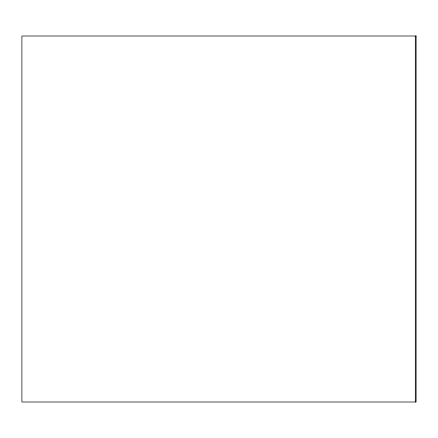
<?xml version="1.0" encoding="UTF-8"?>
<svg xmlns="http://www.w3.org/2000/svg" width="438" height="438" viewBox="0 0 438 438"><rect width="100%" height="100%" fill="white"/><g stroke="black" fill="none" stroke-linecap="round" stroke-linejoin="round"><path stroke-width="0.66" d="M415.29 35.998L415.29 402.002M416.1 35.998L21.9 35.998L21.9 402.002L416.1 402.002L416.1 35.998"/></g></svg>
